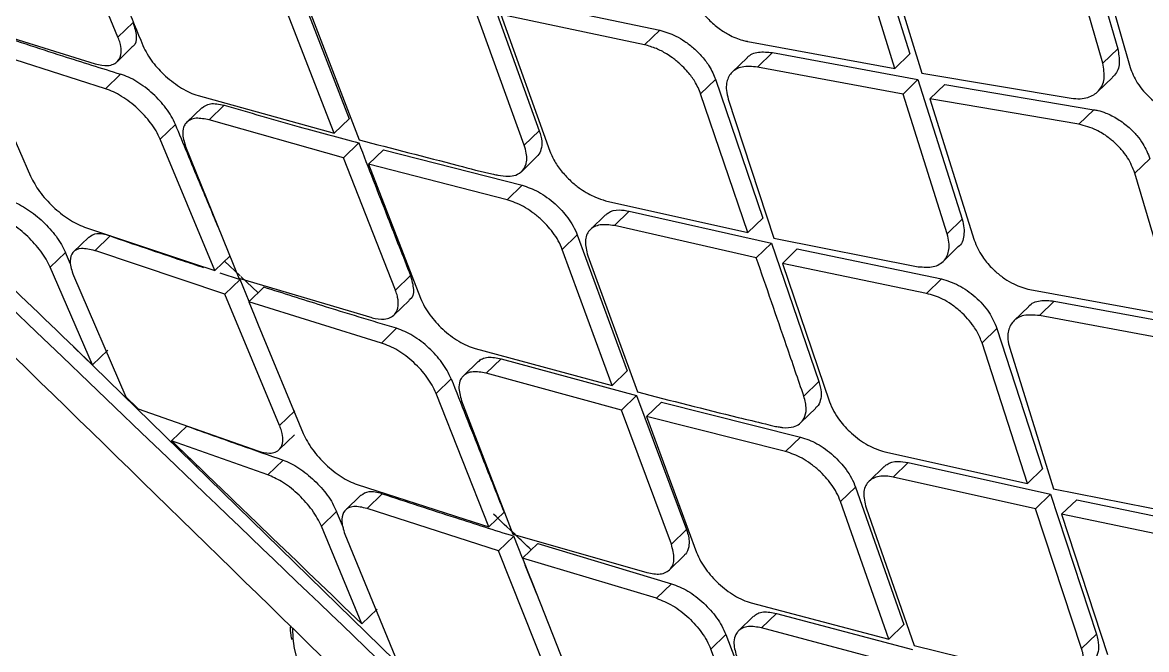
# Model space of a CAD drawing. Extents: x 400 to 501, y 484 to 634.
# Drawn here: x 485.827 to 486.898, y 585.964 to 586.561 of the extents above; entities that cross this region are included whole.
import ezdxf

# ---------------------------------------------------------------- set-up
doc = ezdxf.new("R2010")
doc.units = 0
doc.header["$MEASUREMENT"] = 0
doc.layers.add('DIM', color=3, linetype='Continuous')
doc.layers.add('GEOMETRY', color=3, linetype='Continuous', lineweight=25)

# ---------------------------------------------------------------- blocks, each defined once
blk = doc.blocks.new('2026 GRANDEE')
at = {"layer": 'GEOMETRY', "ltscale": 16}
for p, q in [((35.4936, -10.2935), (35.4424, -10.1693)), ((36.2056, -10.1745), (36.2475, -10.3094)), ((36.4058, -10.1673), (36.4454, -10.3045)), ((36.4311, -10.3183), (36.3915, -10.1811)), ((36.4179, -10.1849), (36.4572, -10.3223)), ((36.2333, -10.3232), (36.1913, -10.1883)), ((36.2173, -10.1925), (36.2589, -10.3277)), ((35.6644, -10.2434), (35.7138, -10.3711)), ((35.6994, -10.385), (35.65, -10.2573)), ((35.8477, -10.2526), (35.8947, -10.3826)), ((35.8724, -10.258), (36.0093, -10.2869)), ((35.6741, -10.2634), (35.7232, -10.3913)), ((35.8804, -10.3964), (35.8334, -10.2665)), ((35.8581, -10.2719), (35.9048, -10.4021)), ((35.995, -10.3007), (35.8581, -10.2719)), ((35.3466, -10.2801), (35.472, -10.3189)), ((35.4936, -10.2935), (35.508, -10.2795)), ((35.995, -10.3007), (36.0093, -10.2869)), ((35.4817, -10.3427), (35.3564, -10.3024)), ((35.4927, -10.3168), (35.5071, -10.3028)), ((36.0931, -10.2975), (36.2333, -10.3232)), ((36.4454, -10.3045), (36.4311, -10.3183)), ((36.0926, -10.313), (36.0783, -10.3268)), ((36.1024, -10.3219), (36.1166, -10.3081)), ((36.1166, -10.3081), (36.2552, -10.3338)), ((36.2333, -10.3232), (36.2475, -10.3094)), ((35.3653, -10.3227), (35.4103, -10.4258)), ((36.241, -10.3476), (36.1024, -10.3219)), ((35.4817, -10.3427), (35.4961, -10.3287)), ((36.0483, -10.3475), (36.0626, -10.3337)), ((36.0626, -10.3336), (36.1074, -10.4657)), ((36.241, -10.3476), (36.2552, -10.3338)), ((36.2552, -10.3338), (36.2972, -10.4669)), ((36.2589, -10.3277), (36.401, -10.3515)), ((36.4262, -10.3456), (36.4404, -10.3318)), ((36.0932, -10.4796), (36.0483, -10.3475)), ((36.283, -10.4807), (36.241, -10.3476)), ((36.2666, -10.3522), (36.2808, -10.3384)), ((36.2808, -10.3384), (36.4226, -10.3625)), ((35.5698, -10.349), (35.6994, -10.385)), ((35.5803, -10.3723), (35.5947, -10.3583)), ((36.0746, -10.3524), (36.1179, -10.4849)), ((36.4083, -10.3763), (36.2666, -10.3522)), ((36.2666, -10.3522), (36.3087, -10.4868)), ((35.5734, -10.3606), (35.559, -10.3745)), ((36.4083, -10.3763), (36.4226, -10.3625)), ((35.5338, -10.3905), (35.5483, -10.3765)), ((35.7084, -10.4082), (35.5803, -10.3723)), ((35.6994, -10.385), (35.7138, -10.3711)), ((35.5859, -10.5156), (35.5338, -10.3905)), ((35.8947, -10.3826), (35.8804, -10.3964)), ((35.5579, -10.3976), (35.6086, -10.5229)), ((35.7084, -10.4082), (35.7228, -10.3942)), ((35.7321, -10.4145), (35.7465, -10.4006)), ((35.7465, -10.4006), (35.8783, -10.4345)), ((35.7577, -10.5343), (35.7084, -10.4082)), ((35.878, -10.4213), (35.8921, -10.4075)), ((36.4617, -10.423), (36.4759, -10.4092)), ((35.7321, -10.4145), (35.7816, -10.5421)), ((35.864, -10.4483), (35.7321, -10.4145)), ((36.502, -10.5594), (36.4617, -10.423)), ((35.864, -10.4483), (35.8783, -10.4345)), ((35.9577, -10.4493), (36.0932, -10.4796)), ((35.9577, -10.4627), (35.9433, -10.4767)), ((35.9662, -10.4729), (35.9804, -10.4591)), ((35.9804, -10.4591), (36.1156, -10.4897)), ((35.4618, -10.4743), (35.5644, -10.5086)), ((36.1013, -10.5035), (35.9662, -10.4729)), ((36.0932, -10.4796), (36.1074, -10.4657)), ((36.283, -10.4807), (36.2972, -10.4669)), ((35.4659, -10.4838), (35.4514, -10.4979)), ((35.4715, -10.4968), (35.486, -10.4827)), ((35.9166, -10.4957), (35.9309, -10.4818)), ((35.9309, -10.4818), (35.9785, -10.6112)), ((36.1179, -10.4849), (36.2554, -10.512)), ((35.5954, -10.5383), (35.4715, -10.4967)), ((35.9642, -10.6251), (35.9166, -10.4957)), ((36.1013, -10.5035), (36.1156, -10.4897)), ((36.1156, -10.4897), (36.1609, -10.6214)), ((36.1403, -10.4951), (36.1261, -10.5089)), ((36.1403, -10.4951), (36.2775, -10.5237)), ((36.2791, -10.507), (36.2933, -10.4932)), ((35.4291, -10.5125), (35.4437, -10.4984)), ((35.4485, -10.5096), (35.4437, -10.4984)), ((35.5859, -10.5156), (35.6004, -10.5016)), ((35.61, -10.5208), (35.595, -10.5067)), ((35.9408, -10.5016), (35.9881, -10.6313)), ((35.4694, -10.6055), (35.4291, -10.5125)), ((35.5644, -10.5086), (35.5859, -10.5156)), ((35.5904, -10.5178), (35.6098, -10.5242)), ((36.2633, -10.5375), (36.1261, -10.5089)), ((36.1261, -10.5089), (36.1711, -10.6408)), ((35.4513, -10.5204), (35.501, -10.6359)), ((35.5954, -10.5383), (35.6098, -10.5242)), ((35.6086, -10.5229), (35.7352, -10.5605)), ((35.6186, -10.5451), (35.6098, -10.5242)), ((35.6271, -10.5368), (35.6105, -10.5212)), ((35.7577, -10.5343), (35.7721, -10.5203)), ((36.2633, -10.5375), (36.2775, -10.5237)), ((35.6475, -10.6633), (35.5954, -10.5383)), ((35.6181, -10.5456), (35.6325, -10.5316)), ((36.3618, -10.5338), (36.502, -10.5594)), ((35.7445, -10.5847), (35.6181, -10.5456)), ((35.7563, -10.5581), (35.7707, -10.5441)), ((36.3608, -10.5498), (36.3465, -10.5636)), ((36.3708, -10.5585), (36.385, -10.5447)), ((36.385, -10.5447), (36.5236, -10.5704)), ((36.5094, -10.5842), (36.3708, -10.5585)), ((35.6272, -10.5674), (35.67, -10.6708)), ((35.7445, -10.5847), (35.7589, -10.5707)), ((36.3162, -10.5846), (36.3304, -10.5708)), ((36.3304, -10.5708), (36.3736, -10.7045)), ((35.4701, -10.6064), (35.4514, -10.5883)), ((35.4694, -10.6055), (35.4839, -10.5914)), ((35.8338, -10.5899), (35.9642, -10.6251)), ((36.3594, -10.7183), (36.3162, -10.5846)), ((36.3425, -10.5895), (36.3842, -10.7236)), ((35.8367, -10.6021), (35.8223, -10.6161)), ((35.844, -10.6135), (35.8583, -10.5996)), ((35.8583, -10.5996), (35.9872, -10.6347)), ((37.5499, -12.6385), (35.4701, -10.6064)), ((35.9729, -10.6486), (35.844, -10.6135)), ((35.9642, -10.6251), (35.9785, -10.6112)), ((35.8108, -10.6188), (35.7964, -10.6327)), ((36.1609, -10.6214), (36.1466, -10.6352)), ((35.8467, -10.7596), (35.7964, -10.6327)), ((35.9729, -10.6486), (35.9872, -10.6347)), ((35.9872, -10.6347), (36.0348, -10.7624)), ((35.5128, -10.6473), (35.6267, -10.6875)), ((35.8207, -10.6396), (35.8696, -10.7667)), ((35.9967, -10.6548), (36.011, -10.6409)), ((36.011, -10.6409), (36.1434, -10.6742)), ((36.1437, -10.6605), (36.1579, -10.6467)), ((35.6475, -10.6633), (35.662, -10.6492)), ((36.0204, -10.7763), (35.9729, -10.6486)), ((36.1292, -10.688), (35.9967, -10.6548)), ((35.9967, -10.6548), (36.0445, -10.7841)), ((35.5447, -10.6779), (35.5592, -10.6638)), ((35.6362, -10.7102), (35.5447, -10.6779)), ((35.647, -10.6862), (35.6615, -10.6722)), ((36.1292, -10.688), (36.1434, -10.6742)), ((36.2236, -10.6883), (36.3594, -10.7183)), ((35.6362, -10.7102), (35.6507, -10.6962)), ((36.2317, -10.7123), (36.246, -10.6985)), ((36.246, -10.6985), (36.3815, -10.7287)), ((36.223, -10.7023), (36.2087, -10.7163)), ((36.3594, -10.7183), (36.3736, -10.7045)), ((35.7214, -10.7194), (35.8239, -10.7524)), ((36.1815, -10.7357), (36.1957, -10.7219)), ((36.1958, -10.7219), (36.2417, -10.8528)), ((36.3672, -10.7425), (36.2317, -10.7123)), ((35.7247, -10.7297), (35.7102, -10.7437)), ((35.7307, -10.7422), (35.7452, -10.7282)), ((36.3672, -10.7425), (36.3815, -10.7287)), ((36.3815, -10.7287), (36.4252, -10.8619)), ((36.3842, -10.7236), (36.5218, -10.7505)), ((35.8558, -10.7825), (35.7307, -10.7422)), ((36.2275, -10.8667), (36.1815, -10.7357)), ((36.2058, -10.7415), (36.2515, -10.8728)), ((36.4109, -10.8757), (36.3672, -10.7425)), ((36.392, -10.7478), (36.4063, -10.734)), ((36.4063, -10.734), (36.5436, -10.7625)), ((35.7017, -10.7451), (35.6872, -10.7591)), ((35.7083, -10.7608), (35.7017, -10.7451)), ((35.8239, -10.7524), (35.8467, -10.7596)), ((35.8467, -10.7596), (35.8611, -10.7456)), ((36.392, -10.7478), (36.4355, -10.8813)), ((36.5294, -10.7763), (36.392, -10.7478)), ((35.7257, -10.8521), (35.6872, -10.7591)), ((36.0204, -10.7763), (36.0348, -10.7624)), ((35.7096, -10.7667), (35.7572, -10.8826)), ((35.8558, -10.7825), (35.8703, -10.7686)), ((35.8696, -10.7667), (35.9972, -10.8033)), ((35.8786, -10.7895), (35.8703, -10.7686)), ((35.8932, -10.7757), (35.8788, -10.7897)), ((35.8932, -10.7757), (36.0205, -10.8139)), ((35.9063, -10.9092), (35.8559, -10.7825)), ((36.0186, -10.8006), (36.0329, -10.7867)), ((36.0062, -10.8278), (35.8788, -10.7897)), ((35.8923, -10.8238), (35.8813, -10.7962)), ((35.8879, -10.8128), (35.929, -10.9165)), ((36.0205, -10.8139), (36.0062, -10.8278)), ((35.7257, -10.8521), (35.7402, -10.8381)), ((36.0964, -10.8321), (36.2275, -10.8667)), ((36.0987, -10.8449), (36.0844, -10.8588)), ((36.1063, -10.856), (36.1206, -10.8421)), ((36.1206, -10.8421), (36.2501, -10.8766)), ((36.2358, -10.8904), (36.1063, -10.856)), ((36.2275, -10.8667), (36.2417, -10.8528)), ((36.0579, -10.8761), (36.0722, -10.8622)), ((36.0722, -10.8622), (36.1209, -10.9905)), ((36.4109, -10.8757), (36.4252, -10.8619)), ((36.1066, -11.0044), (36.0579, -10.8761)), ((36.2515, -10.8728), (36.3846, -10.9053))]:
    blk.add_line(p, q, dxfattribs=at)
at = {"layer": 'GEOMETRY', "ltscale": 16, "flags": 128}
for points in [[(35.6181, -10.5456), (35.6232, -10.5578), (35.6272, -10.5674)], [(35.8788, -10.7897), (35.8839, -10.8026), (35.8879, -10.8128)], [(35.6596, -10.8561), (35.66, -10.866), (35.6613, -10.8756)], [(35.6613, -10.8756), (35.668, -10.9018), (35.6849, -10.944)]]:
    blk.add_lwpolyline(points, dxfattribs=at)
at = {"layer": 'GEOMETRY', "ltscale": 16}
for points, knots in [([(33.1112, -8.6122), (33.301, -8.8166), (33.6802, -9.2249), (34.2607, -9.8374), (34.8462, -10.4484), (35.4368, -11.0578), (36.0312, -11.6653), (36.6288, -12.2707), (37.2294, -12.8738), (37.8326, -13.4744), (38.4383, -14.0724), (39.0461, -14.6672), (39.6559, -15.2581), (40.2672, -15.8439), (40.8801, -16.4248), (41.2887, -16.8043), (41.4933, -16.9943)], [0, 0, 0, 0, 0.071643, 0.14309, 0.214489, 0.285889, 0.357236, 0.428542, 0.499851, 0.571188, 0.642541, 0.713932, 0.785365, 0.856798, 0.928296, 1, 1, 1, 1]), ([(38.8374, -14.8197), (38.8022, -14.782), (38.4988, -14.4574), (37.9155, -13.8556), (37.0879, -13.0154), (36.2484, -12.1872), (35.3987, -11.37), (34.5384, -10.5651), (33.6682, -9.7712), (33.08, -9.2542), (32.7855, -8.9953)], [0, 0, 0, 0, 0.0184337, 0.1586189, 0.298737, 0.4387906, 0.5788851, 0.7191168, 0.8593695, 1, 1, 1, 1]), ([(33.9473, -9.1847), (34.1002, -9.3342), (34.4079, -9.635), (34.8583, -10.0743), (35.2854, -10.4909), (35.6745, -10.8705), (36.0618, -11.2485), (36.4558, -11.6334), (36.8653, -12.0343), (37.205, -12.3676), (37.478, -12.6357), (37.687, -12.841), (37.8968, -13.0474), (38.1182, -13.2654), (38.3623, -13.5059), (38.6355, -13.7754), (38.9498, -14.0858), (39.3071, -14.439), (39.7095, -14.837), (40.1476, -15.2705), (40.6071, -15.7254), (40.921, -16.0353), (41.0767, -16.1891)], [0, 0, 0, 0, 0.064169, 0.129138, 0.188802, 0.243183, 0.292269, 0.351201, 0.408497, 0.464259, 0.494029, 0.523343, 0.552198, 0.58236, 0.616633, 0.655052, 0.697622, 0.749248, 0.805908, 0.86759, 0.934316, 1, 1, 1, 1]), ([(37.5496, -12.6402), (37.1211, -12.2214), (36.4624, -11.5777), (35.2649, -10.4291), (34.4992, -9.6963), (33.9659, -9.1859)], [0, 0, 0, 0, 0.360925, 0.55487, 1, 1, 1, 1]), ([(39.5251, -15.4518), (39.298, -15.2418), (38.7513, -14.7364), (37.8656, -13.9502), (36.8722, -13.0923), (35.8636, -12.2493), (34.8415, -11.4221), (33.8077, -10.6101), (33.1093, -10.0836), (32.76, -9.8203)], [0, 0, 0, 0, 0.105959, 0.254966, 0.403973, 0.55298, 0.701986, 0.850993, 1, 1, 1, 1]), ([(35.466, -10.1758), (35.4721, -10.1907), (35.4892, -10.2327), (35.5064, -10.2746), (35.5174, -10.3015)], [0, 0, 0, 0, 0.35742, 1, 1, 1, 1]), ([(36.0396, -10.251), (36.0416, -10.2557), (36.0453, -10.2645), (36.0552, -10.2764), (36.0653, -10.2851), (36.0763, -10.292), (36.0854, -10.2958), (36.0913, -10.2971), (36.0929, -10.2975), (36.0931, -10.2975)], [0, 0, 0, 0, 0.22586, 0.423086, 0.591575, 0.731243, 0.923314, 0.991689, 1, 1, 1, 1]), ([(35.508, -10.2795), (35.5093, -10.284), (35.512, -10.2929), (35.5105, -10.3008), (35.5072, -10.3023), (35.5069, -10.3025)], [0, 0, 0, 0, 0.470897, 0.941992, 1, 1, 1, 1]), ([(35.371, -10.2884), (35.3941, -10.296), (35.4355, -10.3098), (35.4776, -10.3229), (35.4961, -10.3287)], [0, 0, 0, 0, 0.56, 1, 1, 1, 1]), ([(35.472, -10.3189), (35.4762, -10.3198), (35.4828, -10.3212), (35.4896, -10.3193), (35.4946, -10.3157), (35.497, -10.3092), (35.4964, -10.3016), (35.4949, -10.2967), (35.494, -10.2943), (35.4937, -10.2937), (35.4936, -10.2935), (35.4936, -10.2935)], [0, 0, 0, 0, 0.225361, 0.356896, 0.500743, 0.715877, 0.870997, 0.96577, 0.990461, 0.999035, 1, 1, 1, 1]), ([(36.0093, -10.2869), (36.0144, -10.2884), (36.0224, -10.2907), (36.0334, -10.2974), (36.042, -10.304), (36.05, -10.3121), (36.0578, -10.3222), (36.0608, -10.3295), (36.0626, -10.3336)], [0, 0, 0, 0, 0.234024, 0.362702, 0.498845, 0.648024, 0.798743, 1, 1, 1, 1]), ([(35.5174, -10.3015), (35.5186, -10.3041), (35.521, -10.3093), (35.5278, -10.3193), (35.5387, -10.3311), (35.5515, -10.3407), (35.5621, -10.3464), (35.5672, -10.3482), (35.5698, -10.349)], [0, 0, 0, 0, 0.136379, 0.265177, 0.499295, 0.745423, 0.871742, 1, 1, 1, 1]), ([(36.0483, -10.3475), (36.0467, -10.3435), (36.0438, -10.3365), (36.0371, -10.3275), (36.0316, -10.3217), (36.0285, -10.3188), (36.0273, -10.3178), (36.0273, -10.3177), (36.0272, -10.3176), (36.0269, -10.3175), (36.0265, -10.3171), (36.0256, -10.3163), (36.0239, -10.3149), (36.0206, -10.3124), (36.0146, -10.3084), (36.0055, -10.3037), (35.9987, -10.3018), (35.995, -10.3007)], [0, 0, 0, 0, 0.191658, 0.339015, 0.441892, 0.500164, 0.500304, 0.501101, 0.502694, 0.505871, 0.512197, 0.524732, 0.54934, 0.596695, 0.683956, 0.828697, 1, 1, 1, 1]), ([(36.4454, -10.3045), (36.4462, -10.3091), (36.4479, -10.3187), (36.4447, -10.3277), (36.4409, -10.331), (36.4402, -10.3316)], [0, 0, 0, 0, 0.431576, 0.8917436, 1, 1, 1, 1]), ([(36.0927, -10.3131), (36.0928, -10.3129), (36.0951, -10.3099), (36.1027, -10.3068), (36.1121, -10.3077), (36.1166, -10.3081)], [0, 0, 0, 0, 0.023591, 0.52976, 1, 1, 1, 1]), ([(36.1024, -10.3219), (36.0973, -10.3215), (36.0871, -10.3206), (36.0768, -10.3267), (36.0728, -10.3354), (36.0725, -10.3443), (36.0739, -10.3496), (36.0746, -10.3524)], [0, 0, 0, 0, 0.249699, 0.499661, 0.729339, 0.85966, 1, 1, 1, 1]), ([(36.401, -10.3515), (36.4039, -10.3518), (36.4096, -10.3524), (36.419, -10.3508), (36.4281, -10.3452), (36.4338, -10.3337), (36.432, -10.3234), (36.4311, -10.3183)], [0, 0, 0, 0, 0.137117, 0.26647, 0.500916, 0.751669, 1, 1, 1, 1]), ([(36.4572, -10.3223), (36.4591, -10.3272), (36.4621, -10.3349), (36.4699, -10.3451), (36.4795, -10.3548), (36.4918, -10.363), (36.5033, -10.3675), (36.5089, -10.3685), (36.5107, -10.3689)], [0, 0, 0, 0, 0.228975, 0.359375, 0.50004, 0.749358, 0.915915, 1, 1, 1, 1]), ([(35.5483, -10.3765), (35.547, -10.3739), (35.5447, -10.3689), (35.5379, -10.3588), (35.527, -10.3468), (35.5141, -10.3371), (35.5036, -10.3313), (35.4986, -10.3296), (35.4961, -10.3287)], [0, 0, 0, 0, 0.134528, 0.26276, 0.499647, 0.747866, 0.873516, 1, 1, 1, 1]), ([(35.5338, -10.3905), (35.5326, -10.3879), (35.5302, -10.3829), (35.5234, -10.3729), (35.5125, -10.3609), (35.4997, -10.3511), (35.4891, -10.3453), (35.4842, -10.3436), (35.4817, -10.3427)], [0, 0, 0, 0, 0.133923, 0.26192, 0.499443, 0.747817, 0.873529, 1, 1, 1, 1]), ([(35.5736, -10.3608), (35.576, -10.3591), (35.5809, -10.3555), (35.59, -10.3573), (35.5947, -10.3583)], [0, 0, 0, 0, 0.472956, 1, 1, 1, 1]), ([(35.5947, -10.3583), (35.6185, -10.3651), (35.6609, -10.3774), (35.7039, -10.3891), (35.7228, -10.3942)], [0, 0, 0, 0, 0.56, 1, 1, 1, 1]), ([(36.4226, -10.3625), (36.4238, -10.3627), (36.4276, -10.3634), (36.4353, -10.3659), (36.4455, -10.3711), (36.4557, -10.3787), (36.4636, -10.3869), (36.4711, -10.3969), (36.4741, -10.4044), (36.4759, -10.4092)], [0, 0, 0, 0, 0.057416, 0.170564, 0.339231, 0.511546, 0.648991, 0.776359, 1, 1, 1, 1]), ([(35.5887, -10.4737), (35.5829, -10.4597), (35.5694, -10.4273), (35.5559, -10.3949), (35.5483, -10.3765)], [0, 0, 0, 0, 0.433888, 1, 1, 1, 1]), ([(35.5803, -10.3723), (35.576, -10.3714), (35.5692, -10.37), (35.5623, -10.3719), (35.5592, -10.3741), (35.5575, -10.3763), (35.5559, -10.379), (35.5543, -10.3854), (35.5566, -10.393), (35.5579, -10.3976)], [0, 0, 0, 0, 0.22948, 0.360047, 0.500911, 0.531781, 0.58382, 0.751012, 1, 1, 1, 1]), ([(36.4617, -10.423), (36.4597, -10.418), (36.4567, -10.4103), (36.4488, -10.4001), (36.4434, -10.3946), (36.4391, -10.391), (36.4339, -10.3869), (36.4234, -10.3803), (36.414, -10.3778), (36.4083, -10.3763)], [0, 0, 0, 0, 0.232664, 0.362081, 0.499902, 0.528605, 0.579993, 0.750383, 1, 1, 1, 1]), ([(35.8947, -10.3826), (35.8957, -10.386), (35.8976, -10.3926), (35.8966, -10.4004), (35.8946, -10.4053), (35.8925, -10.407), (35.892, -10.4074)], [0, 0, 0, 0, 0.333754, 0.640042, 0.918829, 1, 1, 1, 1]), ([(35.7228, -10.3942), (35.732, -10.4178), (35.7483, -10.4599), (35.7648, -10.5019), (35.7721, -10.5203)], [0, 0, 0, 0, 0.56, 1, 1, 1, 1]), ([(35.7232, -10.3913), (35.7547, -10.3994), (35.7973, -10.4103), (35.8409, -10.4218), (35.8539, -10.4246), (35.8553, -10.4248)], [0, 0, 0, 0, 0.716078, 0.969511, 1, 1, 1, 1]), ([(35.8553, -10.4249), (35.8587, -10.4254), (35.8651, -10.4264), (35.8731, -10.425), (35.8797, -10.4206), (35.8824, -10.4146), (35.8829, -10.4086), (35.8825, -10.404), (35.8811, -10.3989), (35.8804, -10.3964)], [0, 0, 0, 0, 0.170282, 0.315537, 0.500644, 0.722407, 0.74967, 0.875172, 1, 1, 1, 1]), ([(35.9048, -10.4021), (35.9064, -10.4058), (35.9095, -10.4128), (35.9171, -10.4229), (35.9253, -10.4313), (35.9356, -10.4394), (35.947, -10.4457), (35.9546, -10.4482), (35.9577, -10.4493)], [0, 0, 0, 0, 0.18178, 0.347358, 0.496725, 0.629884, 0.846851, 1, 1, 1, 1]), ([(35.2862, -10.4298), (35.2968, -10.4399), (35.3273, -10.4692), (35.3884, -10.5278), (35.4389, -10.5762), (35.4694, -10.6055)], [0, 0, 0, 0, 0.173335, 0.5, 1, 1, 1, 1]), ([(35.4103, -10.4258), (35.4129, -10.4307), (35.4167, -10.438), (35.4249, -10.448), (35.4339, -10.4572), (35.4441, -10.4653), (35.4544, -10.4713), (35.4593, -10.4733), (35.4618, -10.4743)], [0, 0, 0, 0, 0.250291, 0.376884, 0.500629, 0.743324, 0.869965, 1, 1, 1, 1]), ([(35.8783, -10.4345), (35.8834, -10.4362), (35.8913, -10.4389), (35.9021, -10.4459), (35.9119, -10.4538), (35.9206, -10.4633), (35.9274, -10.4735), (35.9297, -10.479), (35.9309, -10.4818)], [0, 0, 0, 0, 0.24449, 0.370606, 0.499001, 0.727975, 0.858716, 1, 1, 1, 1]), ([(35.3925, -10.4496), (35.395, -10.4506), (35.3998, -10.4526), (35.41, -10.4587), (35.4225, -10.4687), (35.4333, -10.4808), (35.4401, -10.4909), (35.4425, -10.4959), (35.4437, -10.4984)], [0, 0, 0, 0, 0.129127, 0.255477, 0.49952, 0.739811, 0.867471, 1, 1, 1, 1]), ([(35.9166, -10.4957), (35.9154, -10.4929), (35.9132, -10.4875), (35.9064, -10.4773), (35.8977, -10.4678), (35.8878, -10.4598), (35.8771, -10.4528), (35.8692, -10.4501), (35.864, -10.4483)], [0, 0, 0, 0, 0.139359, 0.269242, 0.499688, 0.628048, 0.754519, 1, 1, 1, 1]), ([(35.4291, -10.5125), (35.4279, -10.51), (35.4255, -10.505), (35.4187, -10.495), (35.4079, -10.4828), (35.3954, -10.4728), (35.3852, -10.4667), (35.3804, -10.4647), (35.378, -10.4637)], [0, 0, 0, 0, 0.132555, 0.260266, 0.500713, 0.744653, 0.87094, 1, 1, 1, 1]), ([(35.9579, -10.4629), (35.9587, -10.4621), (35.9618, -10.4591), (35.9694, -10.4573), (35.9771, -10.4585), (35.9804, -10.4591)], [0, 0, 0, 0, 0.171897, 0.642485, 1, 1, 1, 1]), ([(35.9662, -10.4729), (35.9614, -10.4723), (35.9541, -10.4713), (35.9467, -10.4739), (35.9409, -10.4783), (35.9372, -10.4872), (35.9396, -10.4968), (35.9408, -10.5016)], [0, 0, 0, 0, 0.239161, 0.367441, 0.501212, 0.750434, 1, 1, 1, 1]), ([(36.2972, -10.4669), (36.298, -10.4697), (36.2994, -10.4751), (36.2988, -10.4844), (36.2971, -10.4912), (36.2933, -10.4931), (36.2933, -10.4931)], [0, 0, 0, 0, 0.2572, 0.508481, 0.990948, 1, 1, 1, 1]), ([(35.486, -10.4827), (35.4814, -10.4815), (35.4728, -10.4793), (35.4682, -10.4825), (35.4661, -10.4841)], [0, 0, 0, 0, 0.527764, 1, 1, 1, 1]), ([(35.486, -10.4827), (35.509, -10.4906), (35.5384, -10.5007), (35.5683, -10.5105), (35.5749, -10.5127)], [0, 0, 0, 0, 0.778232, 1, 1, 1, 1]), ([(36.2554, -10.512), (36.2604, -10.5124), (36.2705, -10.5132), (36.2808, -10.5069), (36.2848, -10.4978), (36.2851, -10.4888), (36.2837, -10.4835), (36.283, -10.4807)], [0, 0, 0, 0, 0.248863, 0.499685, 0.735133, 0.864012, 1, 1, 1, 1]), ([(36.3087, -10.4868), (36.3109, -10.4921), (36.3147, -10.5011), (36.3231, -10.5109), (36.3278, -10.5154), (36.3319, -10.5191), (36.3376, -10.5235), (36.3486, -10.5301), (36.3566, -10.5324), (36.3618, -10.5338)], [0, 0, 0, 0, 0.249257, 0.427448, 0.491455, 0.499459, 0.637667, 0.767323, 1, 1, 1, 1]), ([(35.4715, -10.4968), (35.467, -10.4957), (35.458, -10.4935), (35.4501, -10.4976), (35.448, -10.5035), (35.448, -10.5108), (35.4497, -10.5158), (35.4513, -10.5204)], [0, 0, 0, 0, 0.249005, 0.49908, 0.723722, 0.749944, 1, 1, 1, 1]), ([(36.1466, -10.6352), (36.1411, -10.6193), (36.126, -10.5754), (36.1109, -10.5315), (36.1013, -10.5035)], [0, 0, 0, 0, 0.361994, 1, 1, 1, 1]), ([(35.7721, -10.5203), (35.7733, -10.5249), (35.7758, -10.534), (35.7742, -10.542), (35.7708, -10.5436), (35.7704, -10.5438)], [0, 0, 0, 0, 0.4711277, 0.9424543, 1, 1, 1, 1]), ([(36.2775, -10.5237), (36.283, -10.5253), (36.2939, -10.5287), (36.3102, -10.5403), (36.3237, -10.555), (36.3282, -10.5656), (36.3304, -10.5708)], [0, 0, 0, 0, 0.250736, 0.499502, 0.749762, 1, 1, 1, 1]), ([(35.7589, -10.5707), (35.7351, -10.5635), (35.6927, -10.5508), (35.6509, -10.5374), (35.6325, -10.5316)], [0, 0, 0, 0, 0.56, 1, 1, 1, 1]), ([(35.7352, -10.5606), (35.7394, -10.5614), (35.7461, -10.5627), (35.753, -10.5607), (35.7582, -10.5569), (35.7608, -10.5503), (35.7603, -10.5426), (35.7589, -10.5375), (35.758, -10.5352), (35.7578, -10.5345), (35.7577, -10.5343), (35.7577, -10.5343), (35.7577, -10.5343)], [0, 0, 0, 0, 0.225118, 0.356715, 0.500735, 0.716133, 0.871345, 0.966033, 0.990615, 0.997206, 0.999657, 1, 1, 1, 1]), ([(36.3162, -10.5846), (36.3155, -10.5828), (36.3137, -10.5777), (36.3076, -10.5672), (36.298, -10.5562), (36.2873, -10.5479), (36.2763, -10.5412), (36.2684, -10.5389), (36.2633, -10.5375)], [0, 0, 0, 0, 0.086622, 0.250053, 0.499578, 0.638325, 0.76826, 1, 1, 1, 1]), ([(35.7816, -10.5421), (35.7828, -10.5448), (35.7851, -10.55), (35.7918, -10.5601), (35.8026, -10.5721), (35.8154, -10.5817), (35.826, -10.5874), (35.8312, -10.5891), (35.8338, -10.5899)], [0, 0, 0, 0, 0.136288, 0.265067, 0.499297, 0.745271, 0.871642, 1, 1, 1, 1]), ([(36.3608, -10.5498), (36.3608, -10.5498), (36.3631, -10.5467), (36.3708, -10.5435), (36.3803, -10.5443), (36.385, -10.5447)], [0, 0, 0, 0, 0.0062869, 0.5167657, 1, 1, 1, 1]), ([(36.3708, -10.5585), (36.3656, -10.5581), (36.3554, -10.5573), (36.345, -10.5635), (36.3409, -10.5724), (36.3405, -10.5814), (36.3418, -10.5868), (36.3425, -10.5895)], [0, 0, 0, 0, 0.251565, 0.499657, 0.732748, 0.862222, 1, 1, 1, 1]), ([(35.8108, -10.6188), (35.8096, -10.6162), (35.8073, -10.611), (35.8006, -10.6009), (35.7898, -10.5889), (35.7742, -10.5767), (35.764, -10.5727), (35.7589, -10.5707)], [0, 0, 0, 0, 0.134377, 0.262676, 0.500272, 0.748824, 1, 1, 1, 1]), ([(35.7964, -10.6327), (35.7953, -10.6301), (35.793, -10.625), (35.7863, -10.6148), (35.7755, -10.6028), (35.7598, -10.5907), (35.7496, -10.5867), (35.7445, -10.5847)], [0, 0, 0, 0, 0.133757, 0.261809, 0.500021, 0.748806, 1, 1, 1, 1]), ([(35.8368, -10.6023), (35.8379, -10.6013), (35.8404, -10.5992), (35.8472, -10.5975), (35.854, -10.5988), (35.8583, -10.5996)], [0, 0, 0, 0, 0.244435, 0.518229, 1, 1, 1, 1]), ([(35.844, -10.6135), (35.8396, -10.6126), (35.8328, -10.6114), (35.8257, -10.6133), (35.8225, -10.6157), (35.8207, -10.6179), (35.819, -10.6207), (35.8173, -10.6272), (35.8194, -10.6349), (35.8207, -10.6396)], [0, 0, 0, 0, 0.229625, 0.360156, 0.500899, 0.531309, 0.583193, 0.750977, 1, 1, 1, 1]), ([(35.8108, -10.6188), (35.8202, -10.6425), (35.8369, -10.6848), (35.8537, -10.727), (35.8611, -10.7456)], [0, 0, 0, 0, 0.56, 1, 1, 1, 1]), ([(36.1609, -10.6214), (36.1618, -10.6248), (36.1636, -10.6315), (36.1625, -10.6395), (36.1604, -10.6444), (36.1582, -10.6461), (36.1577, -10.6465)], [0, 0, 0, 0, 0.33298, 0.638738, 0.91724, 1, 1, 1, 1]), ([(35.501, -10.6359), (35.5032, -10.638), (35.5071, -10.6418), (35.5111, -10.6456), (35.5128, -10.6473)], [0, 0, 0, 0, 0.559999, 1, 1, 1, 1]), ([(35.9881, -10.6313), (36.02, -10.6395), (36.0604, -10.6498), (36.1045, -10.6604), (36.1166, -10.6635), (36.1204, -10.6642), (36.1208, -10.6642)], [0, 0, 0, 0, 0.725922, 0.919423, 0.99043, 1, 1, 1, 1]), ([(36.1208, -10.6642), (36.1216, -10.6644), (36.1236, -10.6647), (36.1293, -10.6656), (36.1362, -10.6651), (36.1429, -10.6618), (36.1474, -10.6562), (36.1496, -10.6474), (36.1477, -10.6394), (36.1466, -10.6352)], [0, 0, 0, 0, 0.035001, 0.095738, 0.293967, 0.432006, 0.595736, 0.785092, 1, 1, 1, 1]), ([(36.1711, -10.6408), (36.1723, -10.6438), (36.1746, -10.6495), (36.1814, -10.6599), (36.192, -10.6715), (36.2075, -10.683), (36.2182, -10.6866), (36.2236, -10.6883)], [0, 0, 0, 0, 0.147759, 0.280531, 0.50026, 0.751279, 1, 1, 1, 1]), ([(35.5592, -10.6638), (35.5762, -10.6699), (35.6065, -10.6808), (35.6372, -10.6915), (35.6507, -10.6962)], [0, 0, 0, 0, 0.56, 1, 1, 1, 1]), ([(35.6267, -10.6875), (35.6306, -10.6885), (35.6369, -10.6902), (35.6437, -10.6888), (35.6486, -10.6855), (35.651, -10.6793), (35.6503, -10.672), (35.6488, -10.6668), (35.6478, -10.6643), (35.6475, -10.6634), (35.6475, -10.6633)], [0, 0, 0, 0, 0.215557, 0.349014, 0.499342, 0.709162, 0.862696, 0.959671, 0.995208, 1, 1, 1, 1]), ([(35.5447, -10.6779), (35.5552, -10.6881), (35.5854, -10.7171), (35.6458, -10.7752), (35.6955, -10.8231), (35.7257, -10.8521)], [0, 0, 0, 0, 0.175351, 0.5, 1, 1, 1, 1]), ([(35.67, -10.6708), (35.6712, -10.6734), (35.6735, -10.6784), (35.6803, -10.6886), (35.691, -10.7007), (35.7036, -10.7106), (35.7139, -10.7166), (35.7189, -10.7185), (35.7214, -10.7194)], [0, 0, 0, 0, 0.133077, 0.260959, 0.500551, 0.743262, 0.869946, 1, 1, 1, 1]), ([(36.1434, -10.6742), (36.1486, -10.6759), (36.1565, -10.6786), (36.1672, -10.6856), (36.177, -10.6935), (36.1857, -10.7031), (36.1924, -10.7135), (36.1946, -10.719), (36.1958, -10.7219)], [0, 0, 0, 0, 0.244262, 0.370443, 0.498998, 0.728262, 0.858929, 1, 1, 1, 1]), ([(36.1815, -10.7357), (36.1804, -10.7329), (36.1781, -10.7274), (36.1715, -10.7171), (36.1629, -10.7075), (36.153, -10.6995), (36.1423, -10.6924), (36.1344, -10.6898), (36.1292, -10.688)], [0, 0, 0, 0, 0.139004, 0.268772, 0.499684, 0.62824, 0.754758, 1, 1, 1, 1]), ([(35.6507, -10.6962), (35.6531, -10.6971), (35.658, -10.6991), (35.6682, -10.7051), (35.6808, -10.7151), (35.6915, -10.7273), (35.6982, -10.7375), (35.7005, -10.7425), (35.7017, -10.7451)], [0, 0, 0, 0, 0.129024, 0.255371, 0.499566, 0.740147, 0.867733, 1, 1, 1, 1]), ([(36.2232, -10.7025), (36.224, -10.7017), (36.2271, -10.6986), (36.2348, -10.6967), (36.2426, -10.6979), (36.246, -10.6985)], [0, 0, 0, 0, 0.166345, 0.638231, 1, 1, 1, 1]), ([(35.6872, -10.7591), (35.686, -10.7565), (35.6837, -10.7515), (35.677, -10.7414), (35.6684, -10.7315), (35.6587, -10.7231), (35.6492, -10.7161), (35.6411, -10.7124), (35.6367, -10.7104), (35.6362, -10.7102)], [0, 0, 0, 0, 0.132194, 0.259725, 0.500252, 0.625117, 0.750524, 0.96896, 1, 1, 1, 1]), ([(36.2317, -10.7123), (36.227, -10.7116), (36.2196, -10.7107), (36.2121, -10.7134), (36.2062, -10.7179), (36.2023, -10.7269), (36.2046, -10.7367), (36.2058, -10.7415)], [0, 0, 0, 0, 0.239726, 0.367857, 0.501176, 0.750422, 1, 1, 1, 1]), ([(35.7452, -10.7282), (35.7406, -10.7271), (35.7318, -10.725), (35.7271, -10.7284), (35.7249, -10.73)], [0, 0, 0, 0, 0.527571, 1, 1, 1, 1]), ([(35.7452, -10.7282), (35.7684, -10.7358), (35.8099, -10.7495), (35.8518, -10.7627), (35.8703, -10.7686)], [0, 0, 0, 0, 0.56, 1, 1, 1, 1]), ([(35.7307, -10.7422), (35.7262, -10.7412), (35.7171, -10.7392), (35.7089, -10.7435), (35.7067, -10.7495), (35.7065, -10.7569), (35.7081, -10.7621), (35.7096, -10.7667)], [0, 0, 0, 0, 0.249174, 0.499176, 0.722957, 0.749939, 1, 1, 1, 1]), ([(35.8871, -10.7816), (35.8819, -10.7768), (35.8699, -10.7654), (35.8579, -10.7541), (35.851, -10.7476)], [0, 0, 0, 0, 0.425583, 1, 1, 1, 1]), ([(36.0348, -10.7624), (36.0352, -10.7636), (36.0363, -10.7667), (36.0375, -10.7724), (36.0372, -10.7795), (36.0355, -10.7846), (36.0331, -10.7863), (36.0328, -10.7865)], [0, 0, 0, 0, 0.111408, 0.305783, 0.582906, 0.942458, 1, 1, 1, 1]), ([(35.9972, -10.8033), (36.0016, -10.8041), (36.0084, -10.8054), (36.0154, -10.8032), (36.0209, -10.7991), (36.0242, -10.7905), (36.0217, -10.7811), (36.0204, -10.7763)], [0, 0, 0, 0, 0.233043, 0.362957, 0.501502, 0.750764, 1, 1, 1, 1]), ([(36.0445, -10.7841), (36.0456, -10.7868), (36.0479, -10.7921), (36.0545, -10.8023), (36.0652, -10.8143), (36.0779, -10.824), (36.0886, -10.8296), (36.0938, -10.8313), (36.0964, -10.8321)], [0, 0, 0, 0, 0.136164, 0.26492, 0.499359, 0.745031, 0.871464, 1, 1, 1, 1]), ([(36.0205, -10.8139), (36.0257, -10.8158), (36.0359, -10.8198), (36.0515, -10.8319), (36.0622, -10.844), (36.0688, -10.8543), (36.0711, -10.8595), (36.0722, -10.8622)], [0, 0, 0, 0, 0.251073, 0.499693, 0.737474, 0.865748, 1, 1, 1, 1]), ([(36.0062, -10.8278), (36.0113, -10.8298), (36.0216, -10.8337), (36.0372, -10.8459), (36.0479, -10.858), (36.0545, -10.8682), (36.0567, -10.8734), (36.0579, -10.8761)], [0, 0, 0, 0, 0.251135, 0.499919, 0.738583, 0.866552, 1, 1, 1, 1]), ([(36.0988, -10.8451), (36.1, -10.8441), (36.1025, -10.8419), (36.1094, -10.8401), (36.1162, -10.8413), (36.1206, -10.8421)], [0, 0, 0, 0, 0.245523, 0.518799, 1, 1, 1, 1]), ([(35.6577, -10.8541), (35.6576, -10.857), (35.6574, -10.8611), (35.6587, -10.8657), (35.6591, -10.8671)], [0, 0, 0, 0, 0.68518, 1, 1, 1, 1]), ([(36.1063, -10.856), (36.1019, -10.8552), (36.095, -10.8539), (36.0879, -10.856), (36.0846, -10.8584), (36.0828, -10.8606), (36.081, -10.8635), (36.079, -10.8701), (36.0811, -10.878), (36.0824, -10.8827)], [0, 0, 0, 0, 0.22954, 0.360086, 0.50087, 0.529164, 0.580344, 0.750928, 1, 1, 1, 1]), ([(36.4252, -10.8619), (36.4261, -10.8655), (36.4278, -10.8723), (36.4265, -10.8804), (36.4243, -10.8854), (36.4222, -10.8871), (36.4217, -10.8874)], [0, 0, 0, 0, 0.337916, 0.647242, 0.927937, 1, 1, 1, 1]), ([(36.3846, -10.9053), (36.3893, -10.9059), (36.3965, -10.9069), (36.4041, -10.9043), (36.4102, -10.8997), (36.4136, -10.8913), (36.4128, -10.8823), (36.4115, -10.8774), (36.4111, -10.8761), (36.411, -10.8758), (36.411, -10.8757), (36.411, -10.8757), (36.411, -10.8757), (36.411, -10.8757)], [0, 0, 0, 0, 0.235478, 0.364519, 0.500771, 0.749786, 0.936633, 0.983828, 0.995793, 0.998866, 0.999676, 0.999964, 1, 1, 1, 1])]:
    blk.add_open_spline(points, degree=3, knots=knots, dxfattribs=at)

msp = doc.modelspace()

# ---------------------------------------------------------------- block references
at = {"layer": 'DIM'}
msp.add_blockref('2026 GRANDEE', (450.4248, 596.8403), dxfattribs=at)

doc.saveas('drawing.dxf')
